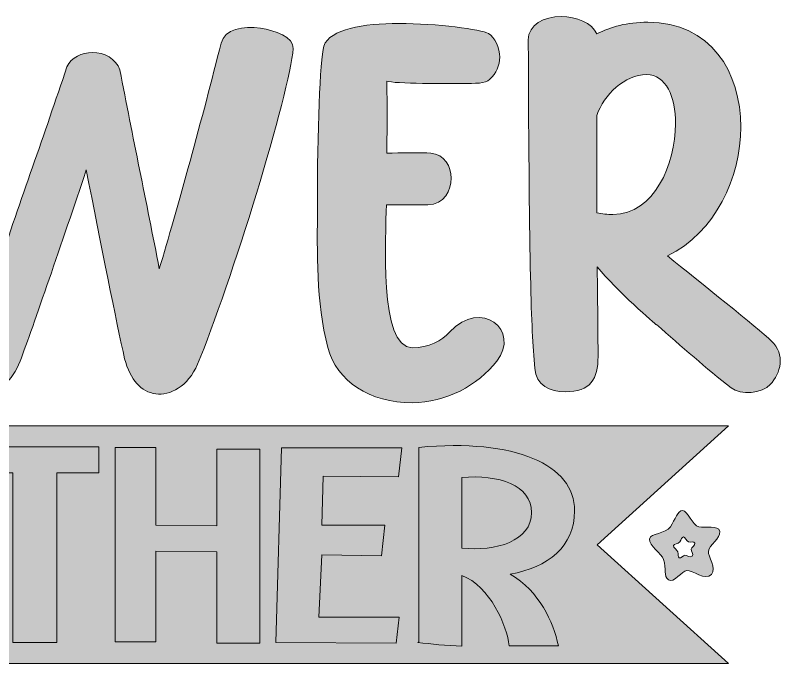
# Model space of a CAD drawing. Header units: inches. Extents: x 56 to 1023, y -872 to -208.
# Drawn here: x 563.8 to 1023, y -872.2 to -485.5 of the extents above; entities that cross this region are included whole.
import ezdxf

# ---------------------------------------------------------------- set-up
doc = ezdxf.new("R2010")
doc.units = ezdxf.units.IN
doc.header["$MEASUREMENT"] = 0
doc.layers.add('Layer 1', color=7, linetype='Continuous')

# ---------------------------------------------------------------- blocks, each defined once
blk = doc.blocks.new('block 2')
at = {"layer": 'Layer 1', "true_color": 0xffffff}
h = blk.add_hatch(color=7, dxfattribs=at)
h.dxf.hatch_style = 2
edge = h.paths.add_edge_path()
edge.add_spline(control_points=[(961.57, -780.84), (958.66, -780.93), (957.18, -786.09), (954.33, -790.58), (951.48, -795.07), (942.41, -794.12), (941.9, -797.88), (941.38, -801.64), (949.2, -806.89), (950.26, -810.05), (952.21, -815.87), (949.9, -820.02), (953.13, -822.25), (956.36, -824.47), (961.27, -816.82), (964.23, -816.61), (967.18, -816.4), (975.27, -822.99), (978.74, -819.02), (982.21, -815.05), (976.54, -808.58), (976.96, -805.06), (977.39, -801.53), (984.57, -797.51), (983.74, -793.36), (982.9, -789.2), (975.12, -791.62), (971.26, -790.65), (967.4, -789.69), (964.47, -780.75), (961.57, -780.84)], knot_values=[0, 0, 0, 0, 1, 1, 1, 2, 2, 2, 3, 3, 3, 4, 4, 4, 5, 5, 5, 6, 6, 6, 7, 7, 7, 8, 8, 8, 9, 9, 9, 10, 10, 10, 10], degree=3, periodic=1)
edge = h.paths.add_edge_path()
edge.add_spline(control_points=[(968.82, -800.42), (969.07, -801.68), (966.9, -802.89), (966.78, -803.96), (966.65, -805.02), (968.36, -806.97), (967.31, -808.17), (966.27, -809.37), (963.83, -807.38), (962.93, -807.44), (962.04, -807.51), (960.56, -809.82), (959.59, -809.14), (958.61, -808.47), (959.31, -807.22), (958.72, -805.46), (958.4, -804.51), (956.04, -802.93), (956.19, -801.79), (956.35, -800.65), (959.09, -800.94), (959.95, -799.59), (960.81, -798.23), (961.25, -796.67), (962.13, -796.65), (963.01, -796.62), (963.89, -799.32), (965.06, -799.61), (966.22, -799.9), (968.57, -799.17), (968.82, -800.42)], knot_values=[0, 0, 0, 0, 1, 1, 1, 2, 2, 2, 3, 3, 3, 4, 4, 4, 5, 5, 5, 6, 6, 6, 7, 7, 7, 8, 8, 8, 9, 9, 9, 10, 10, 10, 10], degree=3, periodic=1)
at = {"layer": 'Layer 1', "lineweight": 0}
for points in [[(961.57, -780.84), (958.66, -780.93), (957.18, -786.09), (954.33, -790.58), (951.48, -795.07), (942.41, -794.12), (941.9, -797.88), (941.38, -801.64), (949.2, -806.89), (950.26, -810.05), (952.21, -815.87), (949.9, -820.02), (953.13, -822.25), (956.36, -824.47), (961.27, -816.82), (964.23, -816.61), (967.18, -816.4), (975.27, -822.99), (978.74, -819.02), (982.21, -815.05), (976.54, -808.58), (976.96, -805.06), (977.39, -801.53), (984.57, -797.51), (983.74, -793.36), (982.9, -789.2), (975.12, -791.62), (971.26, -790.65), (967.4, -789.69), (964.47, -780.75), (961.57, -780.84)], [(968.82, -800.42), (969.07, -801.68), (966.9, -802.89), (966.78, -803.96), (966.65, -805.02), (968.36, -806.97), (967.31, -808.17), (966.27, -809.37), (963.83, -807.38), (962.93, -807.44), (962.04, -807.51), (960.56, -809.82), (959.59, -809.14), (958.61, -808.47), (959.31, -807.22), (958.72, -805.46), (958.4, -804.51), (956.04, -802.93), (956.19, -801.79), (956.35, -800.65), (959.09, -800.94), (959.95, -799.59), (960.81, -798.23), (961.25, -796.67), (962.13, -796.65), (963.01, -796.62), (963.89, -799.32), (965.06, -799.61), (966.22, -799.9), (968.57, -799.17), (968.82, -800.42)]]:
    blk.add_open_spline(points, degree=3, knots=[0, 0, 0, 0, 1, 1, 1, 2, 2, 2, 3, 3, 3, 4, 4, 4, 5, 5, 5, 6, 6, 6, 7, 7, 7, 8, 8, 8, 9, 9, 9, 10, 10, 10, 10], dxfattribs=at)
blk = doc.blocks.new('block 14')
at = {"layer": 'Layer 1', "true_color": 0xffffff}
h = blk.add_hatch(color=7, dxfattribs=at)
h.dxf.hatch_style = 2
edge = h.paths.add_edge_path()
edge.add_spline(control_points=[(609.69, -507.58), (616.66, -507.58), (623.88, -511.19), (626.04, -517.92), (633.73, -557.59), (641.91, -597.03), (649.61, -636.71), (659.95, -602.08), (675.82, -544.85), (686.4, -502.05), (688.56, -493.63), (699.62, -491.71), (709.96, -493.15), (718.38, -494.35), (729.92, -498.44), (729.44, -505.17), (727.51, -531.62), (691.93, -646.57), (672.45, -693.46), (666.68, -707.16), (655.86, -712.45), (647.44, -711.25), (638.79, -710.05), (632.29, -703.07), (628.93, -690.33), (624.12, -668.93), (614.5, -621.08), (606.08, -577.55), (591.65, -620.84), (574.58, -670.37), (566.65, -691.77), (561.6, -704.04), (554.14, -710.05), (545.48, -710.05), (536.83, -710.05), (526.97, -703.32), (523.12, -688.89), (510.14, -639.83), (490.42, -521.29), (492.1, -494.83), (492.58, -488.1), (504.37, -485.46), (513.02, -485.46), (523.36, -485.46), (534.18, -488.82), (535.15, -497.48), (539.96, -541.24), (547.89, -600.16), (553.42, -635.75), (566.89, -596.07), (581.07, -556.15), (594.54, -516.23), (597.18, -510.46), (603.44, -507.58), (609.69, -507.58)], knot_values=[0, 0, 0, 0, 1, 1, 1, 2, 2, 2, 3, 3, 3, 4, 4, 4, 5, 5, 5, 6, 6, 6, 7, 7, 7, 8, 8, 8, 9, 9, 9, 10, 10, 10, 11, 11, 11, 12, 12, 12, 13, 13, 13, 14, 14, 14, 15, 15, 15, 16, 16, 16, 17, 17, 17, 18, 18, 18, 18], degree=3, periodic=1)
h = blk.add_hatch(color=7, dxfattribs=at)
h.dxf.hatch_style = 2
edge = h.paths.add_edge_path()
edge.add_spline(control_points=[(889.32, -486.18), (897.98, -486.18), (907.84, -490.02), (910.48, -496.52), (918.66, -492.19), (928.52, -489.54), (940.78, -489.54), (978.53, -489.54), (996.33, -519.36), (996.33, -552.06), (996.33, -582.12), (981.18, -614.83), (952.56, -629.01), (971.8, -644.4), (1006.19, -671.82), (1014.6, -679.75), (1023.02, -687.69), (1020.13, -698.99), (1013.88, -705.72), (1009.07, -711.01), (996.33, -712.21), (990.56, -707.64), (975.89, -696.34), (960.98, -682.88), (946.07, -669.89), (946.07, -669.89), (946.07, -670.13), (946.07, -670.13), (945.59, -669.89), (922.02, -649.45), (910.72, -635.5), (910.96, -659.07), (911.2, -680.71), (911.2, -688.89), (911.2, -702.35), (906.88, -710.05), (891.49, -710.05), (882.35, -710.05), (874.41, -706.2), (873.45, -696.1), (871.29, -668.93), (870.09, -641.76), (869.6, -500.12), (869.6, -490.75), (878.98, -486.18), (889.32, -486.18)], knot_values=[0, 0, 0, 0, 1, 1, 1, 2, 2, 2, 3, 3, 3, 4, 4, 4, 5, 5, 5, 6, 6, 6, 7, 7, 7, 8, 8, 8, 9, 9, 9, 10, 10, 10, 11, 11, 11, 12, 12, 12, 13, 13, 13, 14, 14, 14, 15, 15, 15, 15], degree=3, periodic=1)
edge = h.paths.add_edge_path()
edge.add_spline(control_points=[(910.48, -545.09), (910.48, -558.32), (910.48, -571.3), (910.48, -603.28), (913.61, -604), (916.98, -604.25), (920.1, -604.25), (944.63, -604.25), (957.37, -574.19), (957.37, -550.14), (957.37, -534.03), (951.84, -520.8), (940.06, -520.8), (927.31, -520.8), (914.57, -532.83), (910.48, -545.09)], knot_values=[0, 0, 0, 0, 1, 1, 1, 2, 2, 2, 3, 3, 3, 4, 4, 4, 5, 5, 5, 5], degree=3, periodic=1)
h = blk.add_hatch(color=7, dxfattribs=at)
h.dxf.hatch_style = 2
edge = h.paths.add_edge_path()
edge.add_spline(control_points=[(743.85, -598.96), (743.85, -555.19), (745.29, -512.39), (747.7, -503.73), (751.3, -493.63), (771.26, -490.27), (792.42, -490.27), (815.03, -490.27), (841.72, -493.87), (845.81, -496.28), (849.65, -498.44), (852.54, -504.93), (852.54, -510.46), (852.54, -515.03), (850.38, -520.32), (846.77, -523.45), (846.77, -523.45), (846.53, -523.69), (846.53, -523.69), (844.12, -526.1), (838.11, -526.1), (830.18, -526.1), (823.2, -526.1), (789.06, -526.33), (785.21, -524.65), (785.21, -528.26), (785.45, -534.99), (785.45, -542.2), (785.45, -546.05), (785.45, -555.67), (785.21, -567.69), (793.15, -567.45), (806.13, -567.21), (811.42, -567.69), (819.6, -568.42), (823.68, -575.63), (823.68, -582.6), (823.68, -589.58), (819.6, -598.47), (809.74, -598.47), (809.74, -598.47), (784.97, -598.47), (784.97, -598.47), (784.73, -616.75), (780.4, -683.84), (800.36, -683.84), (810.22, -683.84), (818.15, -679.51), (822.72, -674.46), (841.48, -653.78), (865.04, -673.5), (850.86, -691.77), (839.55, -706.2), (820.56, -716.54), (800.36, -716.54), (775.11, -716.54), (755.39, -703.8), (750.1, -683.6), (742.89, -656.18), (743.85, -627.33), (743.85, -598.96)], knot_values=[0, 0, 0, 0, 1, 1, 1, 2, 2, 2, 3, 3, 3, 4, 4, 4, 5, 5, 5, 6, 6, 6, 7, 7, 7, 8, 8, 8, 9, 9, 9, 10, 10, 10, 11, 11, 11, 12, 12, 12, 13, 13, 13, 14, 14, 14, 15, 15, 15, 16, 16, 16, 17, 17, 17, 18, 18, 18, 19, 19, 19, 20, 20, 20, 20], degree=3, periodic=1)
at = {"layer": 'Layer 1', "lineweight": 0}
for points, knots in [([(609.69, -507.58), (616.66, -507.58), (623.88, -511.19), (626.04, -517.92), (633.73, -557.59), (641.91, -597.03), (649.61, -636.71), (659.95, -602.08), (675.82, -544.85), (686.4, -502.05), (688.56, -493.63), (699.62, -491.71), (709.96, -493.15), (718.38, -494.35), (729.92, -498.44), (729.44, -505.17), (727.51, -531.62), (691.93, -646.57), (672.45, -693.46), (666.68, -707.16), (655.86, -712.45), (647.44, -711.25), (638.79, -710.05), (632.29, -703.07), (628.93, -690.33), (624.12, -668.93), (614.5, -621.08), (606.08, -577.55), (591.65, -620.84), (574.58, -670.37), (566.65, -691.77), (561.6, -704.04), (554.14, -710.05), (545.48, -710.05), (536.83, -710.05), (526.97, -703.32), (523.12, -688.89), (510.14, -639.83), (490.42, -521.29), (492.1, -494.83), (492.58, -488.1), (504.37, -485.46), (513.02, -485.46), (523.36, -485.46), (534.18, -488.82), (535.15, -497.48), (539.96, -541.24), (547.89, -600.16), (553.42, -635.75), (566.89, -596.07), (581.07, -556.15), (594.54, -516.23), (597.18, -510.46), (603.44, -507.58), (609.69, -507.58)], [0, 0, 0, 0, 1, 1, 1, 2, 2, 2, 3, 3, 3, 4, 4, 4, 5, 5, 5, 6, 6, 6, 7, 7, 7, 8, 8, 8, 9, 9, 9, 10, 10, 10, 11, 11, 11, 12, 12, 12, 13, 13, 13, 14, 14, 14, 15, 15, 15, 16, 16, 16, 17, 17, 17, 18, 18, 18, 18]), ([(889.32, -486.18), (897.98, -486.18), (907.84, -490.02), (910.48, -496.52), (918.66, -492.19), (928.52, -489.54), (940.78, -489.54), (978.53, -489.54), (996.33, -519.36), (996.33, -552.06), (996.33, -582.12), (981.18, -614.83), (952.56, -629.01), (971.8, -644.4), (1006.19, -671.82), (1014.6, -679.75), (1023.02, -687.69), (1020.13, -698.99), (1013.88, -705.72), (1009.07, -711.01), (996.33, -712.21), (990.56, -707.64), (975.89, -696.34), (960.98, -682.88), (946.07, -669.89), (946.07, -669.89), (946.07, -670.13), (946.07, -670.13), (945.59, -669.89), (922.02, -649.45), (910.72, -635.5), (910.96, -659.07), (911.2, -680.71), (911.2, -688.89), (911.2, -702.35), (906.88, -710.05), (891.49, -710.05), (882.35, -710.05), (874.41, -706.2), (873.45, -696.1), (871.29, -668.93), (870.09, -641.76), (869.6, -500.12), (869.6, -490.75), (878.98, -486.18), (889.32, -486.18)], [0, 0, 0, 0, 1, 1, 1, 2, 2, 2, 3, 3, 3, 4, 4, 4, 5, 5, 5, 6, 6, 6, 7, 7, 7, 8, 8, 8, 9, 9, 9, 10, 10, 10, 11, 11, 11, 12, 12, 12, 13, 13, 13, 14, 14, 14, 15, 15, 15, 15]), ([(743.85, -598.96), (743.85, -555.19), (745.29, -512.39), (747.7, -503.73), (751.3, -493.63), (771.26, -490.27), (792.42, -490.27), (815.03, -490.27), (841.72, -493.87), (845.81, -496.28), (849.65, -498.44), (852.54, -504.93), (852.54, -510.46), (852.54, -515.03), (850.38, -520.32), (846.77, -523.45), (846.77, -523.45), (846.53, -523.69), (846.53, -523.69), (844.12, -526.1), (838.11, -526.1), (830.18, -526.1), (823.2, -526.1), (789.06, -526.33), (785.21, -524.65), (785.21, -528.26), (785.45, -534.99), (785.45, -542.2), (785.45, -546.05), (785.45, -555.67), (785.21, -567.69), (793.15, -567.45), (806.13, -567.21), (811.42, -567.69), (819.6, -568.42), (823.68, -575.63), (823.68, -582.6), (823.68, -589.58), (819.6, -598.47), (809.74, -598.47), (809.74, -598.47), (784.97, -598.47), (784.97, -598.47), (784.73, -616.75), (780.4, -683.84), (800.36, -683.84), (810.22, -683.84), (818.15, -679.51), (822.72, -674.46), (841.48, -653.78), (865.04, -673.5), (850.86, -691.77), (839.55, -706.2), (820.56, -716.54), (800.36, -716.54), (775.11, -716.54), (755.39, -703.8), (750.1, -683.6), (742.89, -656.18), (743.85, -627.33), (743.85, -598.96)], [0, 0, 0, 0, 1, 1, 1, 2, 2, 2, 3, 3, 3, 4, 4, 4, 5, 5, 5, 6, 6, 6, 7, 7, 7, 8, 8, 8, 9, 9, 9, 10, 10, 10, 11, 11, 11, 12, 12, 12, 13, 13, 13, 14, 14, 14, 15, 15, 15, 16, 16, 16, 17, 17, 17, 18, 18, 18, 19, 19, 19, 20, 20, 20, 20]), ([(910.48, -545.09), (910.48, -558.32), (910.48, -571.3), (910.48, -603.28), (913.61, -604), (916.98, -604.25), (920.1, -604.25), (944.63, -604.25), (957.37, -574.19), (957.37, -550.14), (957.37, -534.03), (951.84, -520.8), (940.06, -520.8), (927.31, -520.8), (914.57, -532.83), (910.48, -545.09)], [0, 0, 0, 0, 1, 1, 1, 2, 2, 2, 3, 3, 3, 4, 4, 4, 5, 5, 5, 5])]:
    blk.add_open_spline(points, degree=3, knots=knots, dxfattribs=at)
blk = doc.blocks.new('block 15')
at = {"layer": 'Layer 1', "true_color": 0xffffff}
h = blk.add_hatch(color=7, dxfattribs=at)
h.dxf.hatch_style = 2
h.paths.add_polyline_path([(988.97, -872.21), (64.42, -872.21), (135.54, -801.31), (64.42, -730.41), (988.97, -730.41), (910.74, -801.31)])
at = {"layer": 'Layer 1', "lineweight": 0}
blk.add_lwpolyline([(988.97, -872.21), (64.42, -872.21), (135.54, -801.31), (64.42, -730.41), (988.97, -730.41), (910.74, -801.31), (988.97, -872.21)], dxfattribs=at)
blk = doc.blocks.new('block 21')
at = {"layer": 'Layer 1', "lineweight": 0}
blk.add_lwpolyline([(533.31, -742.89), (613.64, -742.89), (613.64, -758.38), (588.48, -758.38), (588.48, -859.57), (562.34, -859.57), (562.34, -758.38), (533.31, -758.38), (533.31, -742.89)], dxfattribs=at)
blk = doc.blocks.new('block 22')
at = {"layer": 'Layer 1', "lineweight": 0}
blk.add_lwpolyline([(623.32, -743.23), (647.51, -743.23), (647.51, -789.7), (683.81, -790.04), (683.81, -744.26), (709.46, -744.26), (709.46, -859.92), (683.81, -859.92), (683.81, -805.53), (647.51, -805.19), (647.51, -859.23), (623.32, -859.23), (623.32, -743.23)], dxfattribs=at)
blk = doc.blocks.new('block 23')
at = {"layer": 'Layer 1', "lineweight": 0}
blk.add_lwpolyline([(722.52, -743.57), (794.15, -743.57), (792.21, -760.78), (747.2, -760.44), (746.48, -789.7), (783.98, -789.7), (782.05, -807.94), (746.48, -807.25), (744.78, -844.43), (792.7, -844.43), (790.76, -859.92), (719.13, -859.57), (722.52, -743.57)], dxfattribs=at)
blk = doc.blocks.new('block 24')
at = {"layer": 'Layer 1', "lineweight": 0}
for points, knots in [([(829.95, -819.65), (829.95, -819.65), (829.95, -861.81), (829.95, -861.81), (820.76, -861.47), (811.56, -860.61), (803.82, -859.57), (803.82, -859.57), (804.3, -859.23), (804.3, -859.23), (804.3, -859.23), (804.3, -743.23), (804.3, -743.23), (861.89, -737.72), (897.22, -753.56), (897.22, -781.09), (897.22, -802.26), (881.49, -815), (858.75, -818.78), (876.41, -829.28), (884.4, -847.01), (887.54, -861.64), (887.54, -861.64), (858.26, -861.64), (858.26, -861.64), (856.81, -849.94), (846.89, -825.67), (829.95, -819.65)], [0, 0, 0, 0, 1, 1, 1, 2, 2, 2, 3, 3, 3, 4, 4, 4, 5, 5, 5, 6, 6, 6, 7, 7, 7, 8, 8, 8, 9, 9, 9, 9]), ([(829.95, -761.13), (829.95, -761.13), (829.95, -803.29), (829.95, -803.29), (850.28, -805.53), (871.57, -798.99), (871.57, -782.13), (871.57, -765.6), (851.97, -759.41), (829.95, -761.13)], [0, 0, 0, 0, 1, 1, 1, 2, 2, 2, 3, 3, 3, 3])]:
    blk.add_open_spline(points, degree=3, knots=knots, dxfattribs=at)
blk = doc.blocks.new('block 16')
at = {"layer": 'Layer 1'}
for name in ['block 24', 'block 21', 'block 22', 'block 23']:
    blk.add_blockref(name, (0, 0), dxfattribs=at)

msp = doc.modelspace()

# ---------------------------------------------------------------- block references
at = {"layer": 'Layer 1'}
for name in ['block 14', 'block 15', 'block 16', 'block 2']:
    msp.add_blockref(name, (0, 0), dxfattribs=at)

doc.saveas('drawing.dxf')
